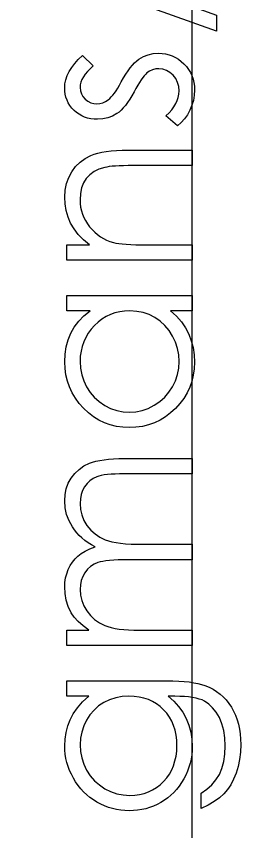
# Model space of a CAD drawing. Header units: millimetres. Extents: x -496 to 15, y 154 to 434.
# Drawn here: x -411.17 to -407.9, y 211.09 to 222.96 of the extents above; entities that cross this region are included whole.
import ezdxf

# ---------------------------------------------------------------- set-up
doc = ezdxf.new("R2010")
doc.units = ezdxf.units.MM

msp = doc.modelspace()

# ---------------------------------------------------------------- linework, layer by layer
at = {"color": 7, "linetype": 'Continuous'}
msp.add_line((-408.607, 164.056), (-408.607, 293.248), dxfattribs=at)
at = {"color": 7, "linetype": 'Continuous', "flags": 128}
for points in [[(-411.17, 224.024), (-408.254, 222.978), (-408.254, 222.978), (-408.254, 222.742), (-408.254, 222.742), (-411.171, 223.787), (-411.171, 223.787), (-411.171, 224.024)], [(-410.206, 222.389), (-410.049, 222.237), (-410.049, 222.237), (-410.094, 222.197), (-410.133, 222.157), (-410.166, 222.117), (-410.193, 222.078), (-410.214, 222.038), (-410.229, 221.999), (-410.238, 221.96), (-410.241, 221.921), (-410.241, 221.921), (-410.237, 221.874), (-410.223, 221.831), (-410.2, 221.79), (-410.168, 221.754), (-410.129, 221.723), (-410.087, 221.701), (-410.043, 221.688), (-409.995, 221.684), (-409.995, 221.684), (-409.952, 221.688), (-409.911, 221.699), (-409.87, 221.719), (-409.83, 221.746), (-409.83, 221.746), (-409.809, 221.764), (-409.788, 221.786), (-409.765, 221.812), (-409.742, 221.842), (-409.718, 221.877), (-409.693, 221.916), (-409.668, 221.959), (-409.641, 222.007), (-409.641, 222.007), (-409.608, 222.065), (-409.576, 222.118), (-409.543, 222.167), (-409.511, 222.21), (-409.479, 222.249), (-409.447, 222.283), (-409.416, 222.312), (-409.385, 222.336), (-409.385, 222.336), (-409.32, 222.373), (-409.251, 222.4), (-409.179, 222.416), (-409.102, 222.421), (-409.102, 222.421), (-409.048, 222.419), (-408.996, 222.412), (-408.946, 222.4), (-408.899, 222.383), (-408.853, 222.361), (-408.809, 222.335), (-408.768, 222.304), (-408.728, 222.268), (-408.692, 222.228), (-408.661, 222.187), (-408.635, 222.143), (-408.613, 222.096), (-408.596, 222.047), (-408.584, 221.995), (-408.577, 221.942), (-408.575, 221.886), (-408.575, 221.886), (-408.579, 221.81), (-408.591, 221.736), (-408.612, 221.664), (-408.641, 221.594), (-408.677, 221.527), (-408.719, 221.467), (-408.767, 221.412), (-408.822, 221.363), (-408.822, 221.363), (-408.991, 221.512), (-408.991, 221.512), (-408.946, 221.555), (-408.907, 221.599), (-408.874, 221.643), (-408.847, 221.688), (-408.826, 221.733), (-408.811, 221.78), (-408.802, 221.827), (-408.799, 221.874), (-408.799, 221.874), (-408.804, 221.939), (-408.821, 221.998), (-408.848, 222.053), (-408.887, 222.103), (-408.932, 222.144), (-408.982, 222.173), (-409.035, 222.191), (-409.093, 222.197), (-409.093, 222.197), (-409.14, 222.193), (-409.185, 222.181), (-409.228, 222.162), (-409.267, 222.135), (-409.267, 222.135), (-409.286, 222.118), (-409.307, 222.095), (-409.329, 222.068), (-409.351, 222.035), (-409.376, 221.998), (-409.401, 221.956), (-409.427, 221.91), (-409.455, 221.858), (-409.455, 221.858), (-409.487, 221.803), (-409.519, 221.752), (-409.55, 221.705), (-409.581, 221.663), (-409.612, 221.626), (-409.643, 221.594), (-409.674, 221.566), (-409.705, 221.543), (-409.705, 221.543), (-409.768, 221.507), (-409.837, 221.481), (-409.909, 221.465), (-409.986, 221.46), (-409.986, 221.46), (-410.037, 221.462), (-410.085, 221.468), (-410.131, 221.478), (-410.175, 221.492), (-410.217, 221.511), (-410.257, 221.533), (-410.294, 221.56), (-410.329, 221.59), (-410.361, 221.624), (-410.389, 221.66), (-410.413, 221.698), (-410.432, 221.738), (-410.447, 221.781), (-410.457, 221.826), (-410.464, 221.872), (-410.466, 221.921), (-410.466, 221.921), (-410.462, 221.979), (-410.45, 222.037), (-410.429, 222.096), (-410.4, 222.155), (-410.364, 222.213), (-410.319, 222.271), (-410.267, 222.33), (-410.206, 222.389)], [(-410.434, 219.408), (-410.434, 219.633), (-410.434, 219.633), (-410.104, 219.633), (-410.104, 219.633), (-410.192, 219.706), (-410.267, 219.783), (-410.33, 219.864), (-410.379, 219.95), (-410.417, 220.038), (-410.444, 220.131), (-410.46, 220.228), (-410.466, 220.328), (-410.466, 220.328), (-410.459, 220.429), (-410.44, 220.524), (-410.407, 220.613), (-410.362, 220.696), (-410.306, 220.771), (-410.241, 220.837), (-410.168, 220.891), (-410.084, 220.934), (-410.037, 220.952), (-409.985, 220.968), (-409.926, 220.981), (-409.861, 220.992), (-409.79, 221), (-409.712, 221.006), (-409.629, 221.01), (-409.54, 221.011), (-409.54, 221.011), (-408.607, 221.011), (-408.607, 221.011), (-408.607, 220.786), (-408.607, 220.786), (-409.466, 220.786), (-409.466, 220.786), (-409.541, 220.786), (-409.609, 220.785), (-409.67, 220.783), (-409.725, 220.78), (-409.774, 220.776), (-409.817, 220.771), (-409.853, 220.766), (-409.882, 220.76), (-409.882, 220.76), (-409.966, 220.734), (-410.038, 220.699), (-410.101, 220.654), (-410.151, 220.599), (-410.191, 220.535), (-410.219, 220.462), (-410.236, 220.38), (-410.241, 220.289), (-410.241, 220.289), (-410.239, 220.235), (-410.233, 220.182), (-410.222, 220.13), (-410.206, 220.081), (-410.187, 220.032), (-410.163, 219.985), (-410.135, 219.94), (-410.102, 219.896), (-410.066, 219.854), (-410.028, 219.816), (-409.988, 219.782), (-409.946, 219.752), (-409.902, 219.725), (-409.856, 219.702), (-409.808, 219.683), (-409.757, 219.667), (-409.757, 219.667), (-409.72, 219.659), (-409.676, 219.652), (-409.626, 219.646), (-409.568, 219.641), (-409.503, 219.638), (-409.431, 219.635), (-409.353, 219.633), (-409.267, 219.633), (-409.267, 219.633), (-408.607, 219.633), (-408.607, 219.633), (-408.607, 219.408), (-408.607, 219.408), (-410.434, 219.408)], [(-410.434, 218.895), (-408.607, 218.895), (-408.607, 218.895), (-408.607, 218.671), (-408.607, 218.671), (-408.923, 218.671), (-408.923, 218.671), (-408.838, 218.593), (-408.766, 218.512), (-408.706, 218.425), (-408.658, 218.334), (-408.622, 218.238), (-408.596, 218.138), (-408.58, 218.034), (-408.575, 217.925), (-408.575, 217.925), (-408.579, 217.828), (-408.592, 217.735), (-408.614, 217.645), (-408.644, 217.559), (-408.683, 217.477), (-408.73, 217.398), (-408.786, 217.323), (-408.852, 217.251), (-408.923, 217.186), (-408.997, 217.129), (-409.076, 217.082), (-409.158, 217.042), (-409.245, 217.011), (-409.334, 216.99), (-409.428, 216.977), (-409.525, 216.972), (-409.525, 216.972), (-409.62, 216.977), (-409.712, 216.99), (-409.801, 217.012), (-409.886, 217.043), (-409.967, 217.083), (-410.044, 217.131), (-410.119, 217.188), (-410.19, 217.254), (-410.254, 217.326), (-410.31, 217.402), (-410.358, 217.481), (-410.396, 217.564), (-410.427, 217.651), (-410.449, 217.741), (-410.461, 217.835), (-410.466, 217.932), (-410.466, 217.932), (-410.46, 218.044), (-410.444, 218.15), (-410.416, 218.25), (-410.377, 218.346), (-410.326, 218.435), (-410.262, 218.52), (-410.185, 218.598), (-410.095, 218.671), (-410.095, 218.671), (-410.434, 218.671), (-410.434, 218.671), (-410.434, 218.895)], [(-410.241, 217.935), (-410.235, 217.837), (-410.218, 217.743), (-410.188, 217.652), (-410.147, 217.566), (-410.095, 217.486), (-410.034, 217.414), (-409.963, 217.351), (-409.883, 217.296), (-409.797, 217.253), (-409.707, 217.222), (-409.616, 217.203), (-409.523, 217.197), (-409.523, 217.197), (-409.429, 217.203), (-409.338, 217.222), (-409.25, 217.253), (-409.163, 217.297), (-409.081, 217.352), (-409.009, 217.416), (-408.947, 217.488), (-408.895, 217.568), (-408.853, 217.655), (-408.823, 217.745), (-408.805, 217.837), (-408.799, 217.933), (-408.799, 217.933), (-408.805, 218.03), (-408.822, 218.125), (-408.853, 218.216), (-408.894, 218.305), (-408.946, 218.388), (-409.006, 218.461), (-409.074, 218.523), (-409.151, 218.576), (-409.235, 218.617), (-409.323, 218.648), (-409.417, 218.665), (-409.516, 218.671), (-409.516, 218.671), (-409.592, 218.668), (-409.664, 218.658), (-409.734, 218.641), (-409.8, 218.618), (-409.863, 218.588), (-409.923, 218.551), (-409.98, 218.508), (-410.033, 218.458), (-410.082, 218.404), (-410.125, 218.346), (-410.16, 218.285), (-410.189, 218.221), (-410.212, 218.154), (-410.228, 218.084), (-410.238, 218.011), (-410.241, 217.935)], [(-410.434, 213.799), (-410.434, 214.024), (-410.434, 214.024), (-410.116, 214.024), (-410.116, 214.024), (-410.198, 214.086), (-410.268, 214.149), (-410.326, 214.212), (-410.373, 214.277), (-410.373, 214.277), (-410.414, 214.368), (-410.443, 214.461), (-410.46, 214.556), (-410.466, 214.654), (-410.466, 214.654), (-410.462, 214.72), (-410.453, 214.784), (-410.436, 214.846), (-410.413, 214.907), (-410.384, 214.965), (-410.352, 215.016), (-410.315, 215.063), (-410.274, 215.103), (-410.226, 215.14), (-410.168, 215.174), (-410.101, 215.206), (-410.024, 215.235), (-410.024, 215.235), (-410.077, 215.265), (-410.126, 215.297), (-410.172, 215.331), (-410.215, 215.367), (-410.254, 215.404), (-410.291, 215.443), (-410.324, 215.484), (-410.353, 215.528), (-410.402, 215.617), (-410.438, 215.71), (-410.459, 215.805), (-410.466, 215.905), (-410.466, 215.905), (-410.46, 215.997), (-410.442, 216.083), (-410.413, 216.164), (-410.371, 216.239), (-410.319, 216.306), (-410.257, 216.365), (-410.186, 216.414), (-410.106, 216.454), (-410.061, 216.47), (-410.01, 216.484), (-409.954, 216.496), (-409.893, 216.506), (-409.827, 216.514), (-409.755, 216.519), (-409.678, 216.523), (-409.596, 216.524), (-409.596, 216.524), (-408.607, 216.524), (-408.607, 216.524), (-408.607, 216.299), (-408.607, 216.299), (-409.597, 216.299), (-409.597, 216.299), (-409.667, 216.299), (-409.732, 216.297), (-409.791, 216.293), (-409.844, 216.289), (-409.891, 216.283), (-409.933, 216.275), (-409.969, 216.267), (-409.999, 216.257), (-410.051, 216.232), (-410.098, 216.199), (-410.139, 216.159), (-410.175, 216.111), (-410.204, 216.058), (-410.225, 215.999), (-410.237, 215.935), (-410.241, 215.866), (-410.241, 215.866), (-410.235, 215.781), (-410.216, 215.701), (-410.185, 215.623), (-410.141, 215.55), (-410.087, 215.482), (-410.024, 215.425), (-409.953, 215.378), (-409.874, 215.34), (-409.829, 215.324), (-409.777, 215.311), (-409.718, 215.3), (-409.651, 215.29), (-409.579, 215.283), (-409.499, 215.278), (-409.411, 215.275), (-409.317, 215.274), (-409.317, 215.274), (-408.607, 215.274), (-408.607, 215.274), (-408.607, 215.049), (-408.607, 215.049), (-409.536, 215.049), (-409.536, 215.049), (-409.614, 215.049), (-409.687, 215.047), (-409.752, 215.043), (-409.812, 215.039), (-409.864, 215.033), (-409.91, 215.026), (-409.949, 215.017), (-409.982, 215.007), (-410.038, 214.983), (-410.088, 214.95), (-410.132, 214.91), (-410.171, 214.861), (-410.202, 214.807), (-410.224, 214.748), (-410.237, 214.684), (-410.241, 214.615), (-410.241, 214.615), (-410.235, 214.533), (-410.217, 214.455), (-410.186, 214.379), (-410.144, 214.306), (-410.09, 214.238), (-410.029, 214.18), (-409.959, 214.132), (-409.881, 214.093), (-409.837, 214.077), (-409.788, 214.063), (-409.732, 214.051), (-409.672, 214.041), (-409.606, 214.033), (-409.535, 214.028), (-409.458, 214.025), (-409.375, 214.024), (-409.375, 214.024), (-408.607, 214.024), (-408.607, 214.024), (-408.607, 213.799), (-408.607, 213.799), (-410.434, 213.799)], [(-410.434, 213.062), (-410.434, 213.286), (-410.434, 213.286), (-408.984, 213.286), (-408.984, 213.286), (-408.891, 213.285), (-408.805, 213.282), (-408.725, 213.277), (-408.652, 213.27), (-408.585, 213.26), (-408.525, 213.249), (-408.471, 213.235), (-408.423, 213.22), (-408.423, 213.22), (-408.362, 213.195), (-408.305, 213.166), (-408.252, 213.133), (-408.201, 213.095), (-408.155, 213.053), (-408.112, 213.008), (-408.073, 212.957), (-408.037, 212.903), (-408.005, 212.845), (-407.978, 212.785), (-407.955, 212.721), (-407.936, 212.654), (-407.921, 212.585), (-407.91, 212.513), (-407.903, 212.438), (-407.901, 212.36), (-407.901, 212.36), (-407.905, 212.247), (-407.918, 212.14), (-407.939, 212.038), (-407.969, 211.943), (-408.005, 211.855), (-408.047, 211.775), (-408.095, 211.704), (-408.148, 211.642), (-408.211, 211.585), (-408.287, 211.53), (-408.376, 211.478), (-408.478, 211.427), (-408.478, 211.427), (-408.478, 211.652), (-408.478, 211.652), (-408.394, 211.708), (-408.322, 211.773), (-408.262, 211.845), (-408.212, 211.925), (-408.174, 212.013), (-408.147, 212.112), (-408.131, 212.22), (-408.126, 212.339), (-408.126, 212.339), (-408.131, 212.456), (-408.147, 212.564), (-408.174, 212.662), (-408.212, 212.751), (-408.259, 212.829), (-408.31, 212.895), (-408.367, 212.948), (-408.429, 212.99), (-408.465, 213.008), (-408.505, 213.022), (-408.552, 213.034), (-408.603, 213.044), (-408.66, 213.052), (-408.722, 213.058), (-408.789, 213.061), (-408.862, 213.062), (-408.862, 213.062), (-408.957, 213.062), (-408.957, 213.062), (-408.877, 212.992), (-408.807, 212.915), (-408.747, 212.83), (-408.697, 212.738), (-408.658, 212.641), (-408.629, 212.541), (-408.612, 212.438), (-408.607, 212.332), (-408.607, 212.332), (-408.609, 212.269), (-408.614, 212.208), (-408.624, 212.147), (-408.638, 212.088), (-408.655, 212.029), (-408.676, 211.971), (-408.702, 211.914), (-408.731, 211.859), (-408.763, 211.805), (-408.798, 211.755), (-408.836, 211.707), (-408.877, 211.662), (-408.92, 211.621), (-408.965, 211.583), (-409.014, 211.548), (-409.065, 211.516), (-409.118, 211.488), (-409.173, 211.464), (-409.228, 211.443), (-409.285, 211.425), (-409.343, 211.412), (-409.403, 211.403), (-409.464, 211.397), (-409.526, 211.395), (-409.526, 211.395), (-409.588, 211.397), (-409.65, 211.403), (-409.71, 211.413), (-409.769, 211.427), (-409.827, 211.445), (-409.884, 211.466), (-409.94, 211.492), (-409.995, 211.521), (-410.048, 211.554), (-410.098, 211.59), (-410.145, 211.629), (-410.19, 211.671), (-410.231, 211.716), (-410.27, 211.765), (-410.306, 211.816), (-410.339, 211.87), (-410.368, 211.926), (-410.394, 211.982), (-410.416, 212.04), (-410.434, 212.098), (-410.448, 212.157), (-410.458, 212.217), (-410.464, 212.278), (-410.466, 212.339), (-410.466, 212.339), (-410.461, 212.44), (-410.446, 212.537), (-410.422, 212.63), (-410.388, 212.721), (-410.342, 212.808), (-410.281, 212.895), (-410.205, 212.979), (-410.114, 213.062), (-410.114, 213.062), (-410.434, 213.062)], [(-410.241, 212.357), (-410.235, 212.259), (-410.217, 212.164), (-410.188, 212.074), (-410.146, 211.986), (-410.093, 211.905), (-410.032, 211.833), (-409.961, 211.771), (-409.882, 211.717), (-409.796, 211.674), (-409.706, 211.644), (-409.613, 211.626), (-409.517, 211.62), (-409.517, 211.62), (-409.444, 211.623), (-409.375, 211.632), (-409.308, 211.648), (-409.245, 211.67), (-409.186, 211.698), (-409.129, 211.733), (-409.075, 211.774), (-409.025, 211.821), (-408.98, 211.873), (-408.94, 211.929), (-408.907, 211.989), (-408.88, 212.052), (-408.859, 212.12), (-408.843, 212.191), (-408.834, 212.265), (-408.831, 212.343), (-408.831, 212.343), (-408.834, 212.423), (-408.843, 212.498), (-408.858, 212.569), (-408.879, 212.636), (-408.906, 212.699), (-408.94, 212.758), (-408.979, 212.814), (-409.024, 212.865), (-409.074, 212.911), (-409.128, 212.951), (-409.186, 212.985), (-409.247, 213.013), (-409.312, 213.035), (-409.381, 213.05), (-409.453, 213.059), (-409.53, 213.062), (-409.53, 213.062), (-409.63, 213.057), (-409.723, 213.04), (-409.812, 213.011), (-409.895, 212.971), (-409.971, 212.921), (-410.038, 212.862), (-410.098, 212.793), (-410.149, 212.715), (-410.189, 212.63), (-410.218, 212.542), (-410.235, 212.451), (-410.241, 212.357)]]:
    msp.add_lwpolyline(points, dxfattribs=at)

doc.saveas('drawing.dxf')
